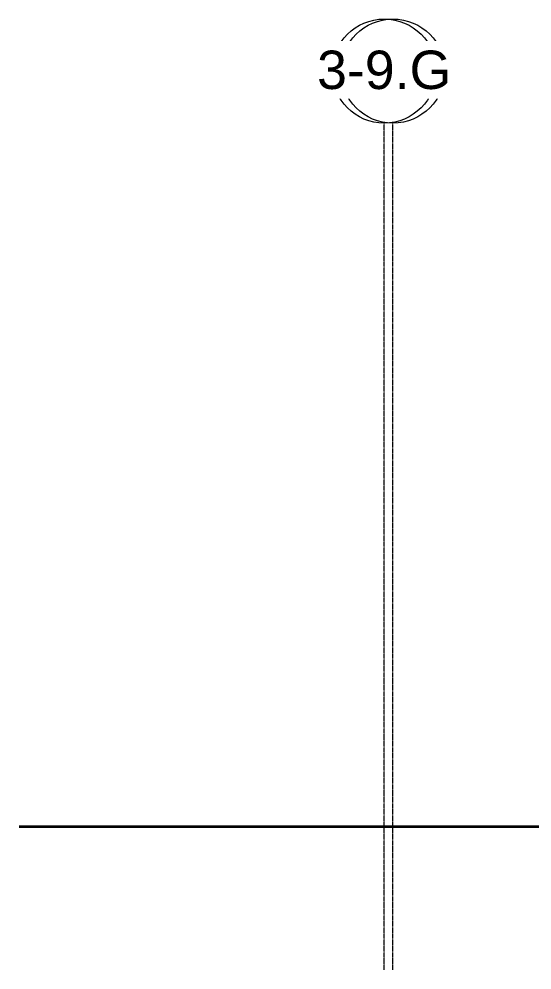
# Model space of a CAD drawing. Header units: inches. Extents: x -23034 to -8288, y -132 to 853.
# Drawn here: x -14105 to -13632, y -132 to 745 of the extents above; entities that cross this region are included whole.
import ezdxf

# ---------------------------------------------------------------- set-up
doc = ezdxf.new("R2010")
doc.units = ezdxf.units.IN
doc.header["$MEASUREMENT"] = 0
doc.linetypes.add('Grid Line 1_2_', pattern=[0.875, 0.5, -0.125, 0.125, -0.125])
for name, color, linetype, lineweight in [('C-TOPO', 7, 'Continuous', 9), ('S-GRID', 1, 'Continuous', 9), ('S-GRID-IDEN', 1, 'Continuous', 9)]:
    doc.layers.add(name, color=color, linetype=linetype, lineweight=lineweight)
doc.styles.add('Arial', font='arial.ttf', dxfattribs={"height": 35.407186})

# ---------------------------------------------------------------- blocks, each defined once
blk = doc.blocks.new('Grid - Grid Head - Circle-14747-Section 5')
at = {"layer": 'S-GRID-IDEN'}
blk.add_circle((21143.8, 696.66), 48, dxfattribs=at)

msp = doc.modelspace()

# ---------------------------------------------------------------- linework, layer by layer
at = {"layer": 'C-TOPO', "lineweight": 35}
msp.add_line((-13546.15602, 0), (-14105.18937, 0), dxfattribs=at)
at = {"layer": 'C-TOPO'}
msp.add_line((-13546.15724, 0), (-14105.18937, 0), dxfattribs=at)
at = {"layer": 'S-GRID', "linetype": 'Grid Line 1_2_'}
for p, q in [((-13768.57074, -132), (-13768.57074, 648.65882)), ((-13760.57074, -132), (-13760.57074, 648.65882))]:
    msp.add_line(p, q, dxfattribs=at)

# ---------------------------------------------------------------- block references
at = {"layer": 'S-GRID-IDEN'}
msp.add_blockref('Grid - Grid Head - Circle-14747-Section 5', (-34904.37355, 0), dxfattribs=at)

# ---------------------------------------------------------------- next in the draw order: texts
at = {"layer": 'S-GRID-IDEN', "insert": (-13760.57996, 715.53256), "char_height": 35.407186, "width": 85.104, "attachment_point": 2, "line_spacing_factor": 0.938532, "style": 'Arial', "bg_fill": 3, "box_fill_scale": 1.25, "bg_fill_color": 0, "bg_fill_transparency": 0}
msp.add_mtext('3-9', dxfattribs=at)

# ---------------------------------------------------------------- next in the draw order: block references
at = {"layer": 'S-GRID-IDEN'}
msp.add_blockref('Grid - Grid Head - Circle-14747-Section 5', (-34912.37355, 0), dxfattribs=at)

# ---------------------------------------------------------------- next in the draw order: texts
at = {"layer": 'S-GRID-IDEN', "insert": (-13768.57996, 715.53256), "char_height": 35.407186, "width": 147.312, "attachment_point": 2, "line_spacing_factor": 0.938532, "style": 'Arial', "bg_fill": 3, "box_fill_scale": 1.25, "bg_fill_color": 0, "bg_fill_transparency": 0}
msp.add_mtext('3-9.G', dxfattribs=at)

doc.saveas('drawing.dxf')
